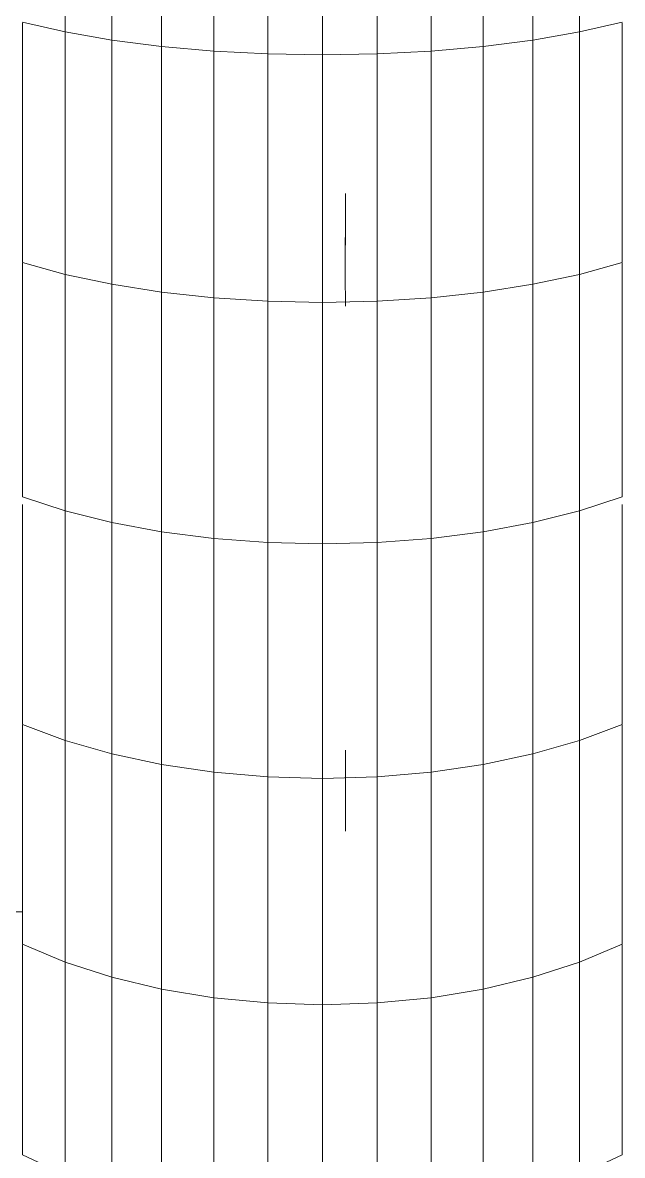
# Model space of a CAD drawing. Header units: inches. Extents: x -827 to 154, y -802 to 207.
# Drawn here: x -507.325 to -506.376, y -209.72 to -207.926 of the extents above; entities that cross this region are included whole.
import ezdxf

# ---------------------------------------------------------------- set-up
doc = ezdxf.new("R2010")
doc.units = ezdxf.units.IN
doc.header["$MEASUREMENT"] = 0
doc.layers.add('Layer0', color=7, linetype='Continuous', lineweight=9)
doc.layers.add('Miter_Saw_Station_skp', color=8, linetype='Continuous', lineweight=9)

# ---------------------------------------------------------------- blocks, each defined once
blk = doc.blocks.new('Miter_Saw_Station_skp_167-402607-Level 1')
at = {"layer": 'Layer0'}
for p, q in [((0.4184, 8.2032), (0.4184, 8.574)), ((0.4184, 8.2032), (0.4184, 8.574)), ((0.5118, 8.5774), (0.5118, 8.2062)), ((0.5118, 8.5774), (0.5118, 8.2062)), ((0.6052, 8.574), (0.6052, 8.2032)), ((0.6052, 8.2032), (0.6052, 8.574)), ((0.3265, 8.1943), (0.3265, 8.5641)), ((0.3265, 8.5641), (0.3265, 8.1943)), ((0.6971, 8.1943), (0.6971, 8.5641)), ((0.6971, 8.1943), (0.6971, 8.5641)), ((0.2373, 8.1795), (0.2373, 8.5477)), ((0.2373, 8.5477), (0.2373, 8.1795)), ((0.7863, 8.5477), (0.7863, 8.1795)), ((0.7863, 8.1795), (0.7863, 8.5477)), ((0.1524, 8.5252), (0.1524, 8.159)), ((0.1524, 8.159), (0.1524, 8.5252)), ((0.8713, 8.159), (0.8713, 8.5252)), ((0.8713, 8.5252), (0.8713, 8.159)), ((0.0729, 8.4967), (0, 8.4629)), ((0.0729, 8.4967), (0, 8.4629)), ((0.0729, 8.4967), (0.0729, 8.1333)), ((0.0729, 8.4967), (0.0729, 8.1333)), ((0.9508, 8.4967), (0.9508, 8.1333)), ((0.9508, 8.4967), (1.0236, 8.4629)), ((0.9508, 8.4967), (0.9508, 8.1333)), ((0.9508, 8.4967), (1.0236, 8.4629)), ((0, 8.1039), (0, 8.4629)), ((0, 8.1039), (0, 8.4629)), ((1.0236, 8.1039), (1.0236, 8.4629)), ((1.0236, 8.4629), (1.0236, 8.1039)), ((0.4184, 8.2032), (0.5118, 8.2062)), ((0.4184, 8.2032), (0.5118, 8.2062)), ((0.5118, 8.2062), (0.5118, 7.8196)), ((0.5118, 8.2062), (0.6052, 8.2032)), ((0.5118, 7.8196), (0.5118, 8.2062)), ((0.6052, 8.2032), (0.5118, 8.2062)), ((0.2373, 8.1795), (0.3265, 8.1943)), ((0.3265, 8.1943), (0.2373, 8.1795)), ((0.3265, 8.1943), (0.4184, 8.2032)), ((0.4184, 8.2032), (0.3265, 8.1943)), ((0.3265, 7.8089), (0.3265, 8.1943)), ((0.3265, 8.1943), (0.3265, 7.8089)), ((0.4184, 7.8169), (0.4184, 8.2032)), ((0.4184, 8.2032), (0.4184, 7.8169)), ((0.6052, 7.8169), (0.6052, 8.2032)), ((0.6052, 8.2032), (0.6052, 7.8169)), ((0.6052, 8.2032), (0.6971, 8.1943)), ((0.6971, 8.1943), (0.6052, 8.2032)), ((0.6971, 7.8089), (0.6971, 8.1943)), ((0.6971, 8.1943), (0.6971, 7.8089)), ((0.6971, 8.1943), (0.7863, 8.1795)), ((0.6971, 8.1943), (0.7863, 8.1795)), ((0.1524, 8.159), (0.2373, 8.1795)), ((0.2373, 8.1795), (0.1524, 8.159)), ((0.2373, 7.7958), (0.2373, 8.1795)), ((0.2373, 8.1795), (0.2373, 7.7958)), ((0.7863, 8.1795), (0.7863, 7.7958)), ((0.7863, 8.1795), (0.8713, 8.159)), ((0.7863, 7.7958), (0.7863, 8.1795)), ((0.7863, 8.1795), (0.8713, 8.159)), ((0.0729, 8.1333), (0.1524, 8.159)), ((0.1524, 8.159), (0.0729, 8.1333)), ((0.1524, 8.159), (0.1524, 7.7776)), ((0.1524, 7.7776), (0.1524, 8.159)), ((0.8713, 7.7776), (0.8713, 8.159)), ((0.8713, 8.159), (0.9508, 8.1333)), ((0.8713, 8.159), (0.8713, 7.7776)), ((0.8713, 8.159), (0.9508, 8.1333)), ((0, 8.1027), (0.0729, 8.1333)), ((0, 8.1027), (0.0729, 8.1333)), ((0.0729, 7.7547), (0.0729, 8.1333)), ((0.0729, 8.1333), (0.0729, 7.7547)), ((1.0236, 8.1027), (0.9508, 8.1333)), ((0.9508, 7.7547), (0.9508, 8.1333)), ((0.9508, 8.1333), (0.9508, 7.7547)), ((0.9508, 8.1333), (1.0236, 8.1027)), ((0, 8.1027), (0, 7.7286)), ((0, 8.1027), (0, 7.7286)), ((1.0236, 7.7286), (1.0236, 8.1027)), ((1.0236, 7.7286), (1.0236, 8.1027)), ((0.4184, 7.8169), (0.3265, 7.8089)), ((0.4184, 7.8169), (0.3265, 7.8089)), ((0.5118, 7.8196), (0.4184, 7.8169)), ((0.5118, 7.8196), (0.4184, 7.8169)), ((0.4184, 7.8169), (0.4184, 7.4168)), ((0.4184, 7.4168), (0.4184, 7.8169)), ((0.6052, 7.8169), (0.5118, 7.8196)), ((0.5118, 7.8196), (0.5118, 7.4191)), ((0.5118, 7.8196), (0.6052, 7.8169)), ((0.5118, 7.8196), (0.5118, 7.4191)), ((0.6971, 7.8089), (0.6052, 7.8169)), ((0.6052, 7.4168), (0.6052, 7.8169)), ((0.6052, 7.8169), (0.6052, 7.4168)), ((0.6052, 7.8169), (0.6971, 7.8089)), ((0.2373, 7.7958), (0.3265, 7.8089)), ((0.3265, 7.8089), (0.2373, 7.7958)), ((0.3265, 7.4098), (0.3265, 7.8089)), ((0.3265, 7.4098), (0.3265, 7.8089)), ((0.7863, 7.7958), (0.6971, 7.8089)), ((0.6971, 7.4098), (0.6971, 7.8089)), ((0.6971, 7.4098), (0.6971, 7.8089)), ((0.7863, 7.7958), (0.6971, 7.8089)), ((0.2373, 7.7958), (0.1524, 7.7776)), ((0.2373, 7.7958), (0.1524, 7.7776)), ((0.2373, 7.7958), (0.2373, 7.3983)), ((0.2373, 7.7958), (0.2373, 7.3983)), ((0.7863, 7.7958), (0.7863, 7.3983)), ((0.8713, 7.7776), (0.7863, 7.7958)), ((0.7863, 7.3983), (0.7863, 7.7958)), ((0.8713, 7.7776), (0.7863, 7.7958)), ((0.0729, 7.7547), (0.1524, 7.7776)), ((0.1524, 7.7776), (0.0729, 7.7547)), ((0.1524, 7.3825), (0.1524, 7.7776)), ((0.1524, 7.3825), (0.1524, 7.7776)), ((0.8713, 7.7776), (0.8713, 7.3825)), ((0.9508, 7.7547), (0.8713, 7.7776)), ((0.8713, 7.3825), (0.8713, 7.7776)), ((0.9508, 7.7547), (0.8713, 7.7776)), ((0.0729, 7.7547), (0, 7.7275)), ((0.0729, 7.7547), (0, 7.7275)), ((0.0729, 7.7547), (0.0729, 7.3626)), ((0.0729, 7.7547), (0.0729, 7.3626)), ((0.9508, 7.7547), (0.9508, 7.3626)), ((0.9508, 7.7547), (0.9508, 7.3626)), ((0.9508, 7.7547), (1.0236, 7.7275)), ((1.0236, 7.7275), (0.9508, 7.7547)), ((0, 7.3517), (0, 7.7275)), ((0, 7.3517), (0, 7.7275)), ((1.0236, 7.3517), (1.0236, 7.7275)), ((1.0236, 7.7275), (1.0236, 7.3517)), ((0.4184, 7.4168), (0.3265, 7.4098)), ((0.3265, 7.4098), (0.4184, 7.4168)), ((0.4184, 7.4168), (0.5118, 7.4191)), ((0.4184, 7.4168), (0.5118, 7.4191)), ((0.4184, 7.4168), (0.4184, 7.0046)), ((0.4184, 7.4168), (0.4184, 7.0046)), ((0.6052, 7.4168), (0.5118, 7.4191)), ((0.6052, 7.4168), (0.5118, 7.4191)), ((0.5118, 7.0066), (0.5118, 7.4191)), ((0.5118, 7.0066), (0.5118, 7.4191)), ((0.6052, 7.4168), (0.6052, 7.0046)), ((0.6971, 7.4098), (0.6052, 7.4168)), ((0.6971, 7.4098), (0.6052, 7.4168)), ((0.6052, 7.0046), (0.6052, 7.4168)), ((0.2373, 7.3983), (0.1524, 7.3825)), ((0.1524, 7.3825), (0.2373, 7.3983)), ((0.3265, 7.4098), (0.2373, 7.3983)), ((0.3265, 7.4098), (0.2373, 7.3983)), ((0.2373, 7.3983), (0.2373, 6.989)), ((0.2373, 6.989), (0.2373, 7.3983)), ((0.3265, 6.9987), (0.3265, 7.4098)), ((0.3265, 7.4098), (0.3265, 6.9987)), ((0.6971, 7.4098), (0.6971, 6.9987)), ((0.6971, 7.4098), (0.7863, 7.3983)), ((0.6971, 7.4098), (0.7863, 7.3983)), ((0.6971, 7.4098), (0.6971, 6.9987)), ((0.7863, 6.989), (0.7863, 7.3983)), ((0.7863, 7.3983), (0.8713, 7.3825)), ((0.7863, 7.3983), (0.7863, 6.989)), ((0.7863, 7.3983), (0.8713, 7.3825)), ((0.1524, 7.3825), (0.0729, 7.3626)), ((0.1524, 7.3825), (0.0729, 7.3626)), ((0.1524, 7.3825), (0.1524, 6.9755)), ((0.1524, 6.9755), (0.1524, 7.3825)), ((0.8713, 7.3825), (0.8713, 6.9755)), ((0.8713, 7.3825), (0.9508, 7.3626)), ((0.8713, 7.3825), (0.9508, 7.3626)), ((0.8713, 6.9755), (0.8713, 7.3825)), ((0, 7.3388), (0.0729, 7.3626)), ((0, 7.3388), (0.0729, 7.3626)), ((0.0729, 6.9586), (0.0729, 7.3626)), ((0.0729, 6.9586), (0.0729, 7.3626)), ((0.9508, 6.9586), (0.9508, 7.3626)), ((1.0236, 7.3388), (0.9508, 7.3626)), ((0.9508, 6.9586), (0.9508, 7.3626)), ((1.0236, 7.3388), (0.9508, 7.3626)), ((0, 7.3388), (0, 6.9395)), ((0, 6.9395), (0, 7.3388)), ((1.0236, 7.3388), (1.0236, 6.9395)), ((1.0236, 7.3388), (1.0236, 6.9395)), ((0.3265, 6.9987), (0.4184, 7.0046)), ((0.3265, 6.9987), (0.4184, 7.0046)), ((0.4184, 7.0046), (0.5118, 7.0066)), ((0.5118, 7.0066), (0.4184, 7.0046)), ((0.4184, 7.0046), (0.4184, 6.5822)), ((0.4184, 6.5822), (0.4184, 7.0046)), ((0.5118, 6.5838), (0.5118, 7.0066)), ((0.5118, 7.0066), (0.5118, 6.5838)), ((0.5118, 7.0066), (0.6052, 7.0046)), ((0.5118, 7.0066), (0.6052, 7.0046)), ((0.6052, 7.0046), (0.6052, 6.5822)), ((0.6052, 7.0046), (0.6971, 6.9987)), ((0.6052, 6.5822), (0.6052, 7.0046)), ((0.6052, 7.0046), (0.6971, 6.9987)), ((0.1524, 6.9755), (0.2373, 6.989)), ((0.1524, 6.9755), (0.2373, 6.989)), ((0.2373, 6.989), (0.3265, 6.9987)), ((0.2373, 6.989), (0.3265, 6.9987)), ((0.2373, 6.989), (0.2373, 6.5694)), ((0.2373, 6.5694), (0.2373, 6.989)), ((0.3265, 6.5774), (0.3265, 6.9987)), ((0.3265, 6.9987), (0.3265, 6.5774)), ((0.6971, 6.9987), (0.6971, 6.5774)), ((0.6971, 6.9987), (0.7863, 6.989)), ((0.6971, 6.5774), (0.6971, 6.9987)), ((0.7863, 6.989), (0.6971, 6.9987)), ((0.7863, 6.5694), (0.7863, 6.989)), ((0.7863, 6.989), (0.7863, 6.5694)), ((0.7863, 6.989), (0.8713, 6.9755)), ((0.8713, 6.9755), (0.7863, 6.989)), ((0.0729, 6.9586), (0.1524, 6.9755)), ((0.0729, 6.9586), (0.1524, 6.9755)), ((0.1524, 6.9755), (0.1524, 6.5584)), ((0.1524, 6.5584), (0.1524, 6.9755)), ((0.8713, 6.5584), (0.8713, 6.9755)), ((0.8713, 6.9755), (0.8713, 6.5584)), ((0.8713, 6.9755), (0.9508, 6.9586)), ((0.9508, 6.9586), (0.8713, 6.9755)), ((0, 6.9384), (0.0729, 6.9586)), ((0.0729, 6.9586), (0, 6.9384)), ((0.0729, 6.5446), (0.0729, 6.9586)), ((0.0729, 6.9586), (0.0729, 6.5446)), ((0.9508, 6.9586), (0.9508, 6.5446)), ((0.9508, 6.9586), (1.0236, 6.9384)), ((0.9508, 6.5446), (0.9508, 6.9586)), ((0.9508, 6.9586), (1.0236, 6.9384)), ((0, 6.9384), (0, 6.5291)), ((0, 6.9384), (0, 6.5291)), ((1.0236, 6.5291), (1.0236, 6.9384)), ((1.0236, 6.5291), (1.0236, 6.9384)), ((0.3265, 6.5774), (0.4184, 6.5822)), ((0.4184, 6.5822), (0.3265, 6.5774)), ((0.4184, 6.5822), (0.5118, 6.5838)), ((0.5118, 6.5838), (0.4184, 6.5822)), ((0.4184, 6.1515), (0.4184, 6.5822)), ((0.4184, 6.5822), (0.4184, 6.1515)), ((0.5118, 6.5838), (0.5118, 6.1527)), ((0.5118, 6.5838), (0.6052, 6.5822)), ((0.5118, 6.1527), (0.5118, 6.5838)), ((0.6052, 6.5822), (0.5118, 6.5838)), ((0.6052, 6.1515), (0.6052, 6.5822)), ((0.6052, 6.5822), (0.6052, 6.1515)), ((0.6052, 6.5822), (0.6971, 6.5774)), ((0.6971, 6.5774), (0.6052, 6.5822)), ((0.2373, 6.5694), (0.1524, 6.5584)), ((0.1524, 6.5584), (0.2373, 6.5694)), ((0.3265, 6.5774), (0.2373, 6.5694)), ((0.2373, 6.5694), (0.3265, 6.5774)), ((0.2373, 6.5694), (0.2373, 6.1416)), ((0.2373, 6.1416), (0.2373, 6.5694)), ((0.3265, 6.1477), (0.3265, 6.5774)), ((0.3265, 6.5774), (0.3265, 6.1477)), ((0.6971, 6.5774), (0.6971, 6.1477)), ((0.6971, 6.5774), (0.7863, 6.5694)), ((0.7863, 6.5694), (0.6971, 6.5774)), ((0.6971, 6.1477), (0.6971, 6.5774)), ((0.7863, 6.1416), (0.7863, 6.5694)), ((0.8713, 6.5584), (0.7863, 6.5694)), ((0.7863, 6.5694), (0.7863, 6.1416)), ((0.7863, 6.5694), (0.8713, 6.5584)), ((0.0729, 6.5446), (0, 6.5281)), ((0, 6.5281), (0.0729, 6.5446)), ((0.0729, 6.5446), (0.1524, 6.5584)), ((0.1524, 6.5584), (0.0729, 6.5446)), ((0.0729, 6.5446), (0.0729, 6.1224)), ((0.0729, 6.1224), (0.0729, 6.5446)), ((0.1524, 6.1331), (0.1524, 6.5584)), ((0.1524, 6.5584), (0.1524, 6.1331)), ((0.8713, 6.5584), (0.8713, 6.1331)), ((0.8713, 6.5584), (0.9508, 6.5446)), ((0.9508, 6.5446), (0.8713, 6.5584)), ((0.8713, 6.1331), (0.8713, 6.5584)), ((0.9508, 6.1224), (0.9508, 6.5446)), ((1.0236, 6.5281), (0.9508, 6.5446)), ((0.9508, 6.5446), (0.9508, 6.1224)), ((0.9508, 6.5446), (1.0236, 6.5281))]:
    blk.add_line(p, q, dxfattribs=at)
blk = doc.blocks.new('Miter_Saw_Station_skp_160-402600-Level 1')
at = {"layer": 'Layer0'}
blk.add_line((0, 2.9457), (0, 2.8071), dxfattribs=at)
blk = doc.blocks.new('Miter_Saw_Station_skp_159-V22-Level 1')
at = {"layer": 'Layer0'}
for p, q in [((0, 3.8962), (0, 3.8084)), ((0.0002, 3.8212), (0.0004, 3.7576)), ((0, 3.7039), (0.0004, 3.7576))]:
    blk.add_line(p, q, dxfattribs=at)
blk = doc.blocks.new('Miter_Saw_Station_skp_158-402598-Level 1')
for name in ['Miter_Saw_Station_skp_159-V22-Level 1', 'Miter_Saw_Station_skp_160-402600-Level 1']:
    blk.add_blockref(name, (0, 0))
blk = doc.blocks.new('Miter_Saw_Station_skp_157-402597-Level 1')
at = {"layer": 'Layer0'}
for p, q in [((0.4528, 9.387), (0.4528, 9.746)), ((0.4528, 9.387), (0.4528, 9.746)), ((1.4764, 9.387), (1.4764, 9.746)), ((1.4764, 9.746), (1.4764, 9.387)), ((0.4528, 9.0117), (0.4528, 9.3858)), ((0.4528, 9.3858), (0.4528, 9.0117)), ((1.4764, 9.3858), (1.4764, 9.0117)), ((1.4764, 9.0117), (1.4764, 9.3858)), ((1.4764, 9.3306), (2.2628, 9.3306)), ((2.2628, 9.3306), (1.4764, 9.3306)), ((0.4528, 8.6348), (0.4528, 9.0106)), ((0.4528, 9.0106), (0.4528, 8.6348)), ((1.4764, 8.6348), (1.4764, 9.0106)), ((1.4764, 8.6348), (1.4764, 9.0106)), ((0.4528, 8.2226), (0.4528, 8.6219)), ((0.4528, 8.2226), (0.4528, 8.6219)), ((1.4764, 8.2226), (1.4764, 8.6219)), ((1.4764, 8.6219), (1.4764, 8.2226)), ((0.4528, 7.8122), (0.4528, 8.2216)), ((0.4528, 8.2216), (0.4528, 7.8122)), ((1.4764, 7.8122), (1.4764, 8.2216)), ((1.4764, 7.8122), (1.4764, 8.2216))]:
    blk.add_line(p, q, dxfattribs=at)
blk.add_blockref('Miter_Saw_Station_skp_167-402607-Level 1', (0.4528, 1.2831))
at = {"extrusion": (0, 0, -1), "zscale": -1, "rotation": 180}
blk.add_blockref('Miter_Saw_Station_skp_158-402598-Level 1', (-0.9255, 12), dxfattribs=at)
blk = doc.blocks.new('Miter_Saw_Station_skp_155-402595-Level 1')
blk.add_blockref('Miter_Saw_Station_skp_157-402597-Level 1', (3.4646, 0))
blk = doc.blocks.new('Miter_Saw_Station_skp_146-402586-Level 1')
at = {"rotation": 90.00000000000001}
blk.add_blockref('Miter_Saw_Station_skp_155-402595-Level 1', (18.956, 0), dxfattribs=at)
blk = doc.blocks.new('Miter_Saw_Station_skp_24-402464-Level 1')
blk.add_blockref('Miter_Saw_Station_skp_146-402586-Level 1', (6.396, 8.472))
blk = doc.blocks.new('Miter_Saw_Station_skp_1-402441-Level 1')
at = {"xscale": 0.9269999999999998, "yscale": 0.9269999999999998, "zscale": 0.9269999999999998, "rotation": 180}
blk.add_blockref('Miter_Saw_Station_skp_24-402464-Level 1', (27.9036, 71.9204), dxfattribs=at)
blk = doc.blocks.new('Miter_Saw_Station_skp-402418-Level 1')
blk.add_blockref('Miter_Saw_Station_skp_1-402441-Level 1', (0, 0))

msp = doc.modelspace()

# ---------------------------------------------------------------- block references
at = {"layer": 'Miter_Saw_Station_skp', "color": 7, "rotation": 269.9999999999997}
msp.add_blockref('Miter_Saw_Station_skp-402418-Level 1', (-566.811294, -196.282674), dxfattribs=at)

doc.saveas('drawing.dxf')
